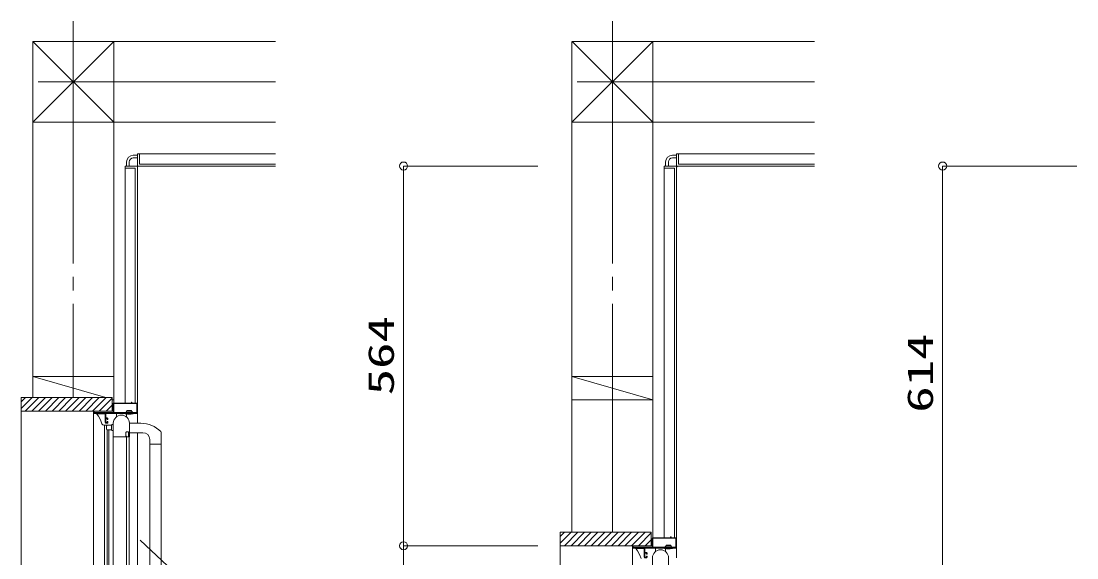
# Model space of a CAD drawing. Units: millimetres on the paper. Extents: x -305 to 305, y -152 to 152.
# Drawn here: x -220.8 to -142.5, y 36 to 75.8 of the extents above; entities that cross this region are included whole.
import ezdxf
from ezdxf.enums import TextEntityAlignment as Align

# ---------------------------------------------------------------- set-up
doc = ezdxf.new("R2010")
doc.units = ezdxf.units.MM
doc.linetypes.add('LONG_CHAIN', pattern=[21, 18, -1, 1, -1])
doc.linetypes.add('LONG_DOUBLE_CHAIN', pattern=[21.8, 18, -1, 0.6, -0.6, 0.6, -1])
doc.layers.add('0-0_0', color=7, linetype='Continuous', lineweight=9)
doc.layers.add('0-1_VIEW0001', color=7, linetype='Continuous', lineweight=9)
doc.styles.add('ＭＳ ゴシック', font='')
doc.styles.get('ＭＳ ゴシック').set_extended_font_data('MS Gothic')

# ---------------------------------------------------------------- blocks, each defined once
blk = doc.blocks.new('_ORIGIN')
at = {"layer": '0-0_0'}
blk.add_line((0, 0), (-1, 0), dxfattribs=at)
blk.add_circle((0, 0), 0.5, dxfattribs=at)

msp = doc.modelspace()

# ---------------------------------------------------------------- linework, layer by layer
at = {"layer": '0-1_VIEW0001', "linetype": 'LONG_CHAIN'}
for p, q in [((-216.935, 75.835), (-216.935, 47.871)), ((-176.935, 75.835), (-176.935, 37.871)), ((-201.935, 71.323), (-219.543, 71.323)), ((-161.935, 71.323), (-179.543, 71.323))]:
    msp.add_line(p, q, dxfattribs=at)
at = {"layer": '0-1_VIEW0001'}
for p, q in [((-213.935, 74.324), (-219.935, 68.323)), ((-219.935, 74.323), (-219.935, 47.871)), ((-213.935, 68.323), (-219.934, 74.323)), ((-201.935, 74.323), (-219.934, 74.323)), ((-213.935, 74.324), (-213.935, 47.471)), ((-173.935, 74.324), (-179.935, 68.323)), ((-179.935, 74.323), (-179.935, 37.871)), ((-173.935, 68.323), (-179.934, 74.323)), ((-161.935, 74.323), (-179.934, 74.323)), ((-173.935, 74.324), (-173.935, 37.471)), ((-201.935, 68.323), (-219.935, 68.323)), ((-161.935, 68.323), (-179.935, 68.323)), ((-212.485, 65.872), (-212.185, 65.872)), ((-212.185, 65.972), (-201.935, 65.972)), ((-212.185, 65.097), (-212.185, 65.972)), ((-212.035, 65.222), (-212.035, 65.972)), ((-172.485, 65.872), (-172.185, 65.872)), ((-172.185, 65.972), (-161.935, 65.972)), ((-172.185, 65.097), (-172.185, 65.972)), ((-172.035, 65.222), (-172.035, 65.972)), ((-213.085, 65.072), (-213.085, 47.471)), ((-212.21, 65.072), (-213.085, 65.072)), ((-212.985, 65.372), (-212.985, 65.072)), ((-212.785, 65.372), (-212.785, 65.072)), ((-212.485, 65.672), (-212.185, 65.672)), ((-212.185, 65.047), (-212.185, 47.429)), ((-212.16, 65.072), (-201.935, 65.072)), ((-201.935, 65.072), (-212.036, 65.072)), ((-212.035, 65.222), (-201.935, 65.222)), ((-182.473, 65.071), (-192.433, 65.071)), ((-173.085, 65.072), (-173.085, 37.471)), ((-172.21, 65.072), (-173.085, 65.072)), ((-172.985, 65.372), (-172.985, 65.072)), ((-172.785, 65.372), (-172.785, 65.072)), ((-172.485, 65.672), (-172.185, 65.672)), ((-172.185, 65.047), (-172.185, 37.429)), ((-172.16, 65.072), (-161.935, 65.072)), ((-161.935, 65.072), (-172.036, 65.072)), ((-172.035, 65.222), (-161.935, 65.222)), ((-142.473, 65.071), (-152.433, 65.071)), ((-212.335, 64.922), (-213.085, 64.922)), ((-212.335, 64.922), (-212.335, 47.471)), ((-212.185, 47.429), (-212.185, 64.922)), ((-192.433, 37.471), (-192.433, 64.471)), ((-172.335, 64.922), (-173.085, 64.922)), ((-172.335, 64.922), (-172.335, 37.471)), ((-172.185, 37.429), (-172.185, 64.922)), ((-152.433, 34.971), (-152.433, 64.471)), ((-219.936, 49.449), (-214.527, 47.871)), ((-213.935, 49.448), (-219.935, 49.448)), ((-179.936, 49.449), (-173.936, 47.699)), ((-173.935, 49.448), (-179.935, 49.448)), ((-220.809, 47.056), (-219.994, 47.871)), ((-220.809, 7.272), (-220.809, 47.871)), ((-220.809, 47.871), (-214.059, 47.871)), ((-220.809, 47.551), (-220.489, 47.871)), ((-220.499, 46.871), (-219.499, 47.871)), ((-220.004, 46.871), (-219.004, 47.871)), ((-219.509, 46.871), (-218.509, 47.871)), ((-219.009, 46.871), (-218.009, 47.871)), ((-218.509, 46.871), (-217.509, 47.871)), ((-218.009, 46.871), (-217.009, 47.871)), ((-217.509, 46.871), (-216.509, 47.871)), ((-217.009, 46.871), (-216.009, 47.871)), ((-216.509, 46.871), (-215.509, 47.871)), ((-216.009, 46.871), (-215.009, 47.871)), ((-215.509, 46.871), (-214.509, 47.871)), ((-215.009, 46.871), (-214.059, 47.821)), ((-214.059, 47.871), (-214.059, 46.871)), ((-214.509, 46.871), (-214.059, 47.321)), ((-214.059, 47.735), (-213.936, 47.699)), ((-213.935, 47.698), (-214.059, 47.698)), ((-213.984, 46.786), (-213.984, 47.421)), ((-213.939, 46.786), (-213.939, 47.411)), ((-213.934, 47.471), (-212.639, 47.471)), ((-213.924, 47.426), (-212.244, 47.426)), ((-212.624, 47.486), (-212.624, 47.536)), ((-212.614, 47.546), (-212.594, 47.546)), ((-212.584, 47.536), (-212.584, 47.486)), ((-212.569, 47.471), (-212.234, 47.471)), ((-212.229, 47.411), (-212.229, 46.786)), ((-212.184, 47.421), (-212.184, 46.746)), ((-173.935, 47.698), (-179.935, 47.698)), ((-214.059, 46.872), (-220.809, 46.872)), ((-215.434, 46.736), (-215.434, 46.856)), ((-215.419, 46.871), (-215.399, 46.871)), ((-214.584, 46.721), (-215.419, 46.721)), ((-215.384, 46.856), (-215.384, 46.786)), ((-215.369, 46.771), (-213.999, 46.771)), ((-215.181, 46.671), (-215.184, 46.671)), ((-214.569, 46.671), (-215.181, 46.671)), ((-214.569, 46.021), (-214.569, 46.706)), ((-214.519, 46.706), (-214.519, 46.386)), ((-214.519, 46.311), (-214.519, 46.041)), ((-212.209, 46.721), (-214.504, 46.721)), ((-214.504, 46.371), (-214.419, 46.371)), ((-214.434, 46.326), (-214.504, 46.326)), ((-214.419, 46.266), (-214.419, 46.311)), ((-214.384, 46.251), (-214.404, 46.251)), ((-214.369, 46.321), (-214.369, 46.266)), ((-212.244, 46.771), (-213.924, 46.771)), ((-213.744, 46.646), (-213.744, 46.439)), ((-213.084, 46.721), (-213.084, 46.701)), ((-213.002, 46.736), (-213.002, 46.755)), ((-212.994, 46.646), (-212.994, 46.439)), ((-212.959, 46.921), (-212.609, 46.921)), ((-212.609, 46.871), (-212.959, 46.871)), ((-212.609, 46.921), (-212.609, 46.871)), ((-212.609, 46.871), (-212.55, 46.792)), ((-212.567, 46.736), (-212.567, 46.755)), ((-212.484, 46.721), (-212.484, 46.701)), ((-214.812, 45.929), (-214.812, 45.93)), ((-214.672, 45.821), (-214.094, 45.821)), ((-214.611, 25.003), (-214.611, 45.821)), ((-214.419, 45.971), (-214.519, 45.971)), ((-214.504, 46.026), (-214.434, 46.026)), ((-214.469, 45.771), (-214.469, 45.521)), ((-214.434, 25.227), (-214.434, 45.471)), ((-214.419, 46.041), (-214.419, 46.086)), ((-214.419, 45.471), (-214.094, 45.471)), ((-214.404, 46.101), (-214.384, 46.101)), ((-214.369, 46.086), (-214.369, 46.021)), ((-214.294, 25.397), (-214.294, 45.471)), ((-214.094, 45.471), (-214.094, 45.821)), ((-213.969, 45.871), (-214.044, 45.871)), ((-213.969, 44.981), (-213.969, 45.971)), ((-212.769, 45.971), (-212.769, 44.986)), ((-211.917, 45.97), (-212.769, 45.97)), ((-214.044, 45.421), (-213.969, 45.421)), ((-213.018, 44.971), (-213.959, 44.971)), ((-213.034, 45.271), (-213.034, 45.046)), ((-212.996, 44.992), (-213.005, 44.978)), ((-212.994, 45.006), (-212.994, 45)), ((-212.994, 44.971), (-212.994, 29.321)), ((-212.859, 45.321), (-212.984, 45.321)), ((-212.834, 45), (-212.834, 45.296)), ((-212.823, 44.978), (-212.832, 44.992)), ((-212.784, 44.971), (-212.811, 44.971)), ((-212.784, 29.321), (-212.784, 44.971)), ((-212.769, 45.27), (-211.769, 45.27)), ((-212.184, 45.271), (-212.184, 29.021)), ((-211.269, 44.77), (-211.269, 29.52)), ((-210.419, 45.28), (-210.419, 29.012)), ((-211.269, 44.42), (-210.419, 44.42)), ((-180.809, 37.056), (-179.994, 37.871)), ((-180.809, -2.728), (-180.809, 37.871)), ((-180.809, 37.871), (-174.059, 37.871)), ((-180.809, 37.551), (-180.489, 37.871)), ((-180.499, 36.871), (-179.499, 37.871)), ((-180.004, 36.871), (-179.004, 37.871)), ((-179.509, 36.871), (-178.509, 37.871)), ((-179.009, 36.871), (-178.009, 37.871)), ((-178.509, 36.871), (-177.509, 37.871)), ((-178.009, 36.871), (-177.009, 37.871)), ((-177.509, 36.871), (-176.509, 37.871)), ((-177.009, 36.871), (-176.009, 37.871)), ((-176.509, 36.871), (-175.509, 37.871)), ((-176.009, 36.871), (-175.009, 37.871)), ((-175.509, 36.871), (-174.509, 37.871)), ((-175.009, 36.871), (-174.059, 37.821)), ((-174.059, 37.871), (-174.059, 36.871)), ((-182.473, 36.871), (-192.433, 36.871)), ((-182.473, 36.871), (-192.433, 36.871)), ((-174.059, 36.872), (-180.809, 36.872)), ((-175.434, 36.736), (-175.434, 36.856)), ((-175.419, 36.871), (-175.399, 36.871)), ((-175.384, 36.856), (-175.384, 36.786)), ((-174.509, 36.871), (-174.059, 37.321)), ((-173.984, 36.786), (-173.984, 37.421)), ((-173.939, 36.786), (-173.939, 37.411)), ((-173.934, 37.471), (-172.639, 37.471)), ((-173.924, 37.426), (-172.244, 37.426)), ((-172.959, 36.921), (-172.609, 36.921)), ((-172.609, 36.871), (-172.959, 36.871)), ((-172.624, 37.486), (-172.624, 37.536)), ((-172.614, 37.546), (-172.594, 37.546)), ((-172.609, 36.921), (-172.609, 36.871)), ((-172.609, 36.871), (-172.55, 36.792)), ((-172.584, 37.536), (-172.584, 37.486)), ((-172.569, 37.471), (-172.234, 37.471)), ((-172.229, 37.411), (-172.229, 36.786)), ((-172.184, 37.421), (-172.184, 36.746)), ((-192.433, -1.129), (-192.433, 36.271)), ((-174.584, 36.721), (-175.419, 36.721)), ((-175.369, 36.771), (-173.999, 36.771)), ((-175.181, 36.671), (-175.184, 36.671)), ((-174.569, 36.671), (-175.181, 36.671)), ((-174.569, 36.021), (-174.569, 36.706)), ((-174.519, 36.706), (-174.519, 36.386)), ((-174.519, 36.311), (-174.519, 36.041)), ((-172.209, 36.721), (-174.504, 36.721)), ((-174.504, 36.371), (-174.419, 36.371)), ((-174.434, 36.326), (-174.504, 36.326)), ((-174.419, 36.266), (-174.419, 36.311)), ((-174.419, 36.041), (-174.419, 36.086)), ((-174.384, 36.251), (-174.404, 36.251)), ((-174.404, 36.101), (-174.384, 36.101)), ((-174.369, 36.321), (-174.369, 36.266)), ((-174.369, 36.086), (-174.369, 36.021)), ((-172.244, 36.771), (-173.924, 36.771)), ((-173.744, 36.646), (-173.744, 36.439)), ((-173.084, 36.721), (-173.084, 36.701)), ((-173.002, 36.736), (-173.002, 36.755)), ((-172.994, 36.646), (-172.994, 36.439)), ((-172.567, 36.736), (-172.567, 36.755)), ((-172.484, 36.721), (-172.484, 36.701)), ((-174.419, 35.971), (-174.519, 35.971)), ((-174.504, 36.026), (-174.434, 36.026)), ((-173.969, 34.981), (-173.969, 35.971)), ((-172.769, 35.971), (-172.769, 34.986))]:
    msp.add_line(p, q, dxfattribs=at)
at = {"layer": '0-1_VIEW0001', "linetype": 'LONG_DOUBLE_CHAIN'}
msp.add_line((-199.497, 25.625), (-211.984, 37.28), dxfattribs=at)
at = {"layer": '0-1_VIEW0001'}
for points in [[(-213.984, 47.421), (-213.969, 47.456), (-213.934, 47.471)], [(-213.939, 47.411), (-213.935, 47.421), (-213.924, 47.426)], [(-212.639, 47.471), (-212.629, 47.475), (-212.624, 47.486)], [(-212.624, 47.536), (-212.621, 47.543), (-212.614, 47.546)], [(-212.594, 47.546), (-212.587, 47.543), (-212.584, 47.536)], [(-212.584, 47.486), (-212.58, 47.475), (-212.569, 47.471)], [(-212.244, 47.426), (-212.234, 47.421), (-212.229, 47.411)], [(-212.234, 47.471), (-212.199, 47.456), (-212.184, 47.421)], [(-215.434, 46.856), (-215.43, 46.866), (-215.419, 46.871)], [(-215.419, 46.721), (-215.43, 46.725), (-215.434, 46.736)], [(-215.434, 8.446), (-215.434, 46.696), (-212.184, 46.696), (-212.184, 45.971)], [(-215.399, 46.871), (-215.389, 46.866), (-215.384, 46.856)], [(-215.384, 46.786), (-215.38, 46.775), (-215.369, 46.771)], [(-215.182, 46.647), (-215.182, 46.647), (-215.183, 46.648), (-215.191, 46.656), (-215.193, 46.661), (-215.193, 46.664), (-215.192, 46.667), (-215.19, 46.668), (-215.187, 46.67), (-215.184, 46.671)], [(-214.812, 45.93), (-214.918, 46.219), (-215.065, 46.487), (-215.182, 46.647)], [(-214.569, 46.706), (-214.574, 46.716), (-214.584, 46.721)], [(-214.504, 46.721), (-214.515, 46.716), (-214.519, 46.706)], [(-214.519, 46.386), (-214.515, 46.375), (-214.504, 46.371)], [(-214.504, 46.326), (-214.515, 46.321), (-214.519, 46.311)], [(-214.419, 46.311), (-214.424, 46.321), (-214.434, 46.326)], [(-214.419, 46.371), (-214.384, 46.356), (-214.369, 46.321)], [(-214.404, 46.251), (-214.415, 46.255), (-214.419, 46.266)], [(-214.369, 46.266), (-214.374, 46.255), (-214.384, 46.251)], [(-213.999, 46.771), (-213.989, 46.775), (-213.984, 46.786)], [(-213.924, 46.771), (-213.935, 46.775), (-213.939, 46.786)], [(-212.959, 46.921), (-212.959, 46.871), (-213.019, 46.792)], [(-212.229, 46.786), (-212.234, 46.775), (-212.244, 46.771)], [(-212.184, 46.746), (-212.191, 46.728), (-212.209, 46.721)], [(-214.812, 45.93), (-214.809, 45.92), (-214.801, 45.904)], [(-214.519, 45.971), (-214.554, 45.985), (-214.569, 46.021)], [(-214.519, 46.041), (-214.515, 46.03), (-214.504, 46.026)], [(-214.434, 46.026), (-214.424, 46.03), (-214.419, 46.041)], [(-214.419, 46.086), (-214.415, 46.096), (-214.404, 46.101)], [(-214.369, 46.021), (-214.384, 45.985), (-214.419, 45.971)], [(-214.384, 46.101), (-214.374, 46.096), (-214.369, 46.086)], [(-213.959, 44.971), (-213.966, 44.974), (-213.969, 44.981)], [(-212.784, 44.971), (-213.969, 44.971), (-213.969, 27.781)], [(-212.984, 45.321), (-213.019, 45.306), (-213.034, 45.271)], [(-213.034, 45.046), (-213.027, 45.028), (-213.009, 45.021), (-212.999, 45.016), (-212.994, 45.006)], [(-213.005, 44.978), (-213.01, 44.973), (-213.018, 44.971)], [(-212.994, 45), (-212.995, 44.996), (-212.996, 44.992)], [(-212.834, 45.296), (-212.841, 45.313), (-212.859, 45.321)], [(-212.832, 44.992), (-212.834, 44.996), (-212.834, 45)], [(-212.811, 44.971), (-212.818, 44.973), (-212.823, 44.978)], [(-212.769, 44.986), (-212.774, 44.975), (-212.784, 44.971)], [(-175.434, 36.856), (-175.43, 36.866), (-175.419, 36.871)], [(-175.399, 36.871), (-175.389, 36.866), (-175.384, 36.856)], [(-173.984, 37.421), (-173.969, 37.456), (-173.934, 37.471)], [(-173.939, 37.411), (-173.935, 37.421), (-173.924, 37.426)], [(-172.959, 36.921), (-172.959, 36.871), (-173.019, 36.792)], [(-172.639, 37.471), (-172.629, 37.475), (-172.624, 37.486)], [(-172.624, 37.536), (-172.621, 37.543), (-172.614, 37.546)], [(-172.594, 37.546), (-172.587, 37.543), (-172.584, 37.536)], [(-172.584, 37.486), (-172.58, 37.475), (-172.569, 37.471)], [(-172.244, 37.426), (-172.234, 37.421), (-172.229, 37.411)], [(-172.234, 37.471), (-172.199, 37.456), (-172.184, 37.421)], [(-175.419, 36.721), (-175.43, 36.725), (-175.434, 36.736)], [(-175.434, -1.554), (-175.434, 36.696), (-172.184, 36.696), (-172.184, 35.971)], [(-175.384, 36.786), (-175.38, 36.775), (-175.369, 36.771)], [(-175.182, 36.647), (-175.182, 36.647), (-175.183, 36.648), (-175.191, 36.656), (-175.193, 36.661), (-175.193, 36.664), (-175.192, 36.667), (-175.19, 36.668), (-175.187, 36.67), (-175.184, 36.671)], [(-174.812, 35.93), (-174.918, 36.219), (-175.065, 36.487), (-175.182, 36.647)], [(-174.569, 36.706), (-174.574, 36.716), (-174.584, 36.721)], [(-174.504, 36.721), (-174.515, 36.716), (-174.519, 36.706)], [(-174.519, 36.386), (-174.515, 36.375), (-174.504, 36.371)], [(-174.504, 36.326), (-174.515, 36.321), (-174.519, 36.311)], [(-174.519, 36.041), (-174.515, 36.03), (-174.504, 36.026)], [(-174.419, 36.311), (-174.424, 36.321), (-174.434, 36.326)], [(-174.434, 36.026), (-174.424, 36.03), (-174.419, 36.041)], [(-174.419, 36.371), (-174.384, 36.356), (-174.369, 36.321)], [(-174.404, 36.251), (-174.415, 36.255), (-174.419, 36.266)], [(-174.419, 36.086), (-174.415, 36.096), (-174.404, 36.101)], [(-174.369, 36.266), (-174.374, 36.255), (-174.384, 36.251)], [(-174.384, 36.101), (-174.374, 36.096), (-174.369, 36.086)], [(-173.999, 36.771), (-173.989, 36.775), (-173.984, 36.786)], [(-173.924, 36.771), (-173.935, 36.775), (-173.939, 36.786)], [(-172.229, 36.786), (-172.234, 36.775), (-172.244, 36.771)], [(-172.184, 36.746), (-172.191, 36.728), (-172.209, 36.721)], [(-174.519, 35.971), (-174.554, 35.985), (-174.569, 36.021)], [(-174.369, 36.021), (-174.384, 35.985), (-174.419, 35.971)]]:
    msp.add_lwpolyline(points, dxfattribs=at)
for centre, radius, start, end in [((-212.485, 65.372), 0.5, 90, 180), ((-172.485, 65.372), 0.5, 90, 180), ((-212.485, 65.372), 0.3, 90, 180), ((-212.21, 65.047), 0.025, 0, 90), ((-212.16, 65.097), 0.025, 180, 270), ((-212.035, 64.922), 0.15, 90, 180), ((-172.485, 65.372), 0.3, 90, 180), ((-172.21, 65.047), 0.025, 0, 90), ((-172.16, 65.097), 0.025, 180, 270), ((-172.035, 64.922), 0.15, 90, 180), ((-213.369, 45.971), 0.6, 0, 180), ((-213.694, 46.646), 0.05, 90, 180), ((-213.059, 46.701), 0.025, 180, 257.57603), ((-212.784, 47.949), 1.303, 257.57603, 282.42397), ((-213.007, 46.783), 0.015, 142.83915, 250.52878), ((-213.017, 46.736), 0.015, 270, 0), ((-213.017, 46.755), 0.015, 0, 70.52878), ((-213.044, 46.646), 0.05, 0, 20.55343), ((-212.552, 46.755), 0.015, 109.47122, 180), ((-212.552, 46.736), 0.015, 180, 270), ((-212.562, 46.783), 0.015, 289.47122, 37.16085), ((-212.509, 46.701), 0.025, 282.42397, 0), ((-214.668, 45.968), 0.147, 205.78693, 271.53736), ((-214.419, 45.771), 0.05, 90, 180), ((-214.419, 45.521), 0.05, 180, 270), ((-214.044, 45.821), 0.05, 90, 180), ((-214.044, 45.471), 0.05, 180, 270), ((-211.917, 43.92), 2.05, 44.22013, 90), ((-211.769, 44.77), 0.5, 0, 90), ((-210.519, 45.28), 0.1, 0, 44.22013), ((-173.369, 35.971), 0.6, 0, 180), ((-173.694, 36.646), 0.05, 90, 180), ((-173.059, 36.701), 0.025, 180, 257.57603), ((-172.784, 37.949), 1.303, 257.57603, 282.42397), ((-173.007, 36.783), 0.015, 142.83915, 250.52878), ((-173.017, 36.736), 0.015, 270, 0), ((-173.017, 36.755), 0.015, 0, 70.52878), ((-173.044, 36.646), 0.05, 0, 20.55343), ((-172.552, 36.755), 0.015, 109.47122, 180), ((-172.552, 36.736), 0.015, 180, 270), ((-172.562, 36.783), 0.015, 289.47122, 37.16085), ((-172.509, 36.701), 0.025, 282.42397, 0)]:
    msp.add_arc(centre, radius, start, end, dxfattribs=at)

# ---------------------------------------------------------------- block references
at = {"layer": '0-1_VIEW0001', "xscale": 0.6, "yscale": 0.6}
for p, rotation in [((-192.433, 65.071), 90), ((-152.433, 65.071), 90), ((-192.433, 36.871), 270), ((-192.433, 36.871), 90)]:
    msp.add_blockref('_ORIGIN', p, dxfattribs=dict(at, rotation=rotation))

# ---------------------------------------------------------------- texts
at = {"layer": '0-1_VIEW0001', "style": 'ＭＳ ゴシック', "width": 1.5}
for s, p in [('564', (-192.572, 48.045)), ('614', (-152.572, 46.75))]:
    msp.add_text(s, height=1.921, rotation=90, dxfattribs=at).set_placement(p, align=Align.BOTTOM_LEFT)

doc.saveas('drawing.dxf')
